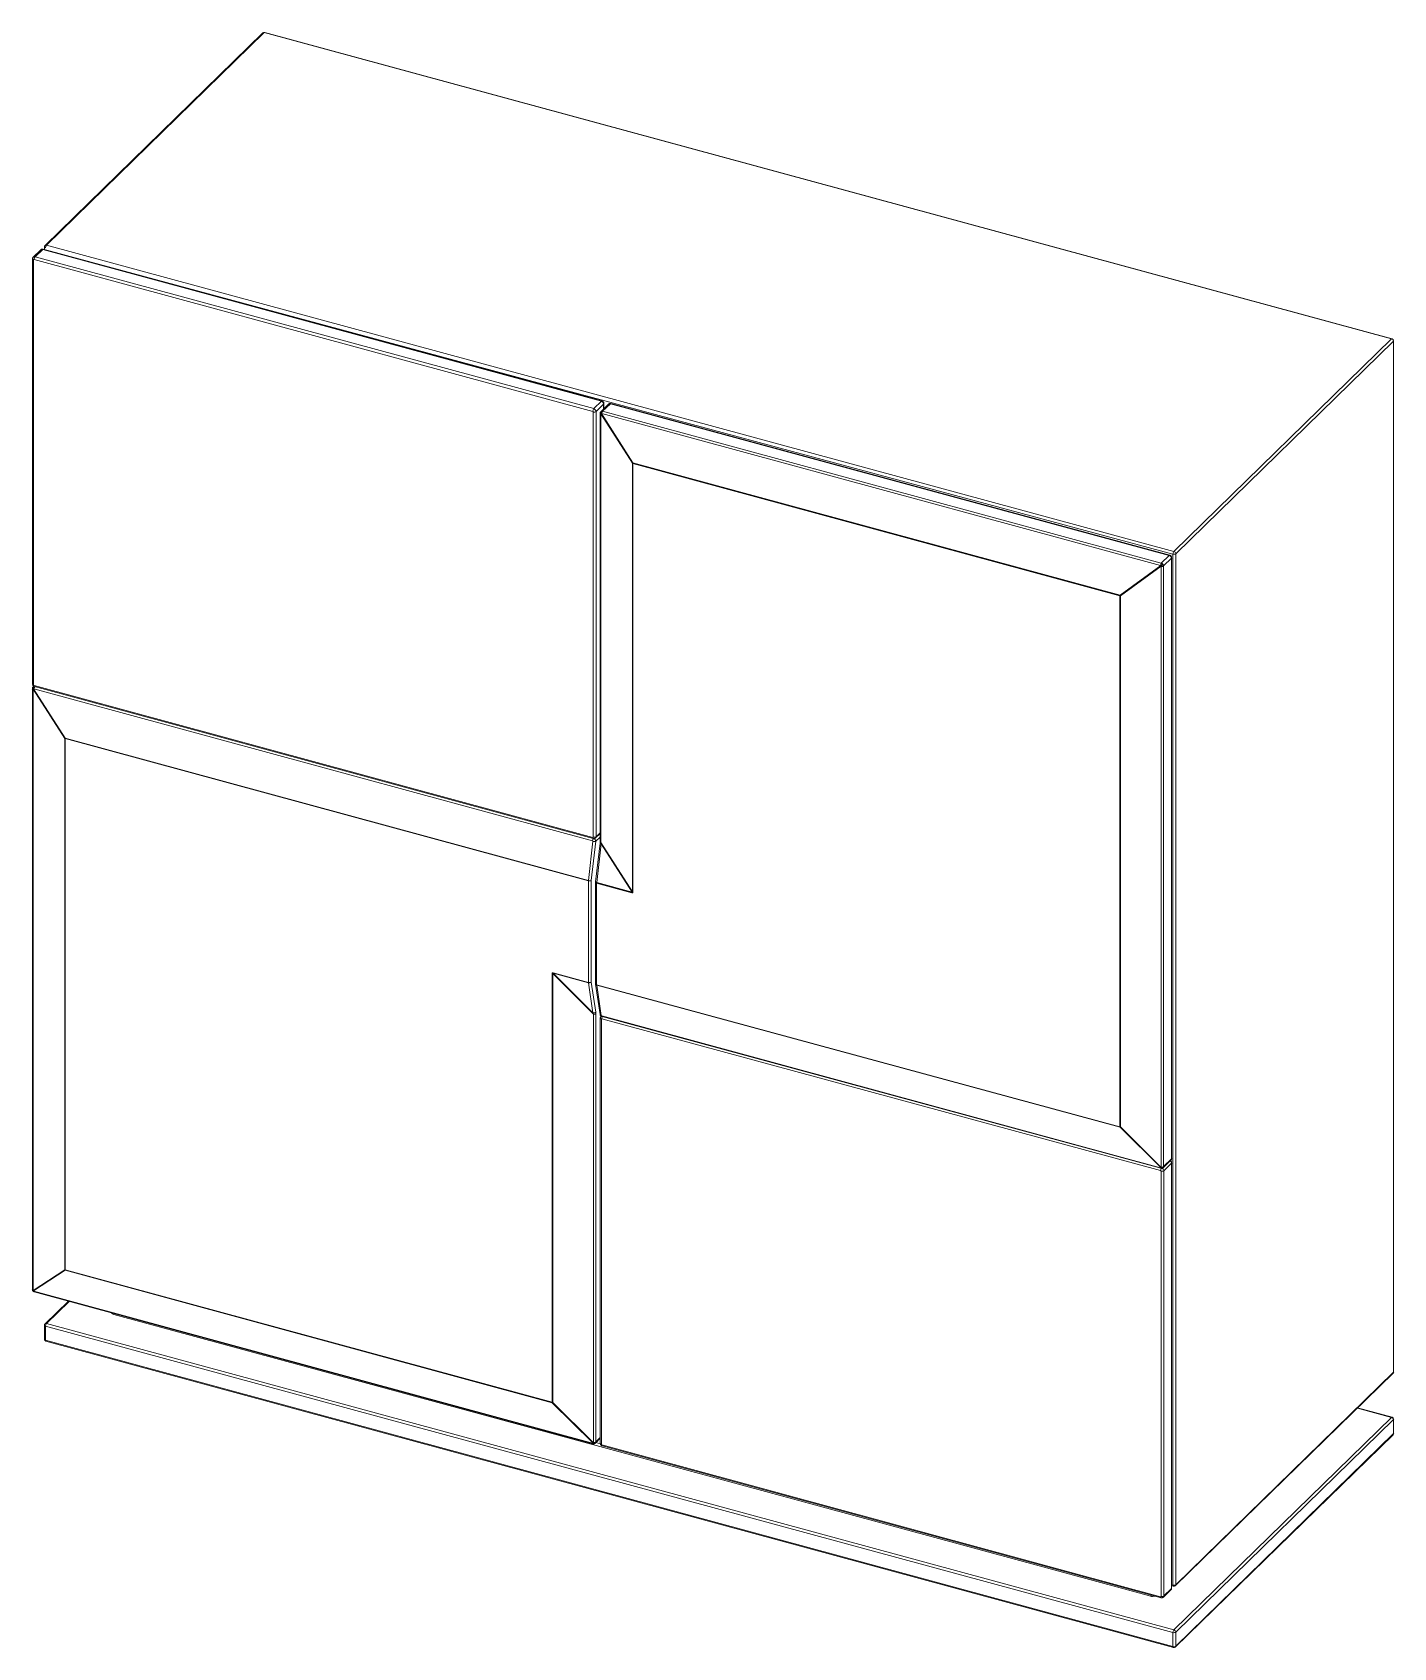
# Paper-space layout '_Trimétrique' of a CAD drawing. Header units: millimetres. Extents: x -696 to 635, y -810 to 769.
import ezdxf

# ---------------------------------------------------------------- set-up
doc = ezdxf.new("R2010")
doc.units = ezdxf.units.MM

psp = doc.layouts.new('_Trimétrique')

# ---------------------------------------------------------------- linework, layer by layer
at = {"color": 7, "linetype": 'Continuous', "lineweight": 15}
for p, q in [((-470.2, 768.2), (-683.1, 560.5)), ((-468.9, 768.5), (-681.7, 560.8)), ((633.1, 469), (-468.9, 768.5)), ((633.7, 469.2), (-468.3, 768.7)), ((-687.2, 556.2), (-694.6, 548.9)), ((-685.4, 556.6), (-692.9, 549.3)), ((-139.3, 408.2), (-685.4, 556.6)), ((-138.8, 408.4), (-684.9, 556.8)), ((-683.7, 559.1), (-683.7, 556.5)), ((-682.6, 556.2), (419.4, 258.7)), ((-681.7, 560.8), (420.3, 261.3)), ((-695.3, 547.3), (-695.3, 131.5)), ((-694.3, 546.4), (-694.3, 130.6)), ((-147.7, 398.2), (-693.8, 546.7)), ((-692.9, 549.3), (-146.8, 400.9)), ((420.3, 261.3), (633.1, 469)), ((634.9, 466.8), (422.1, 259.1)), ((634.9, -541.2), (634.9, 466.8)), ((635.1, -540.7), (635.1, 467.3)), ((-147.3, -18), (-147.3, 397.7)), ((-146.8, 400.9), (-139.3, 408.2)), ((-137.1, 405.4), (-144.5, 398.1)), ((-144.5, 398.1), (-144.5, -17.6)), ((-140.6, 396.2), (-140.6, -22.5)), ((-132.2, 405.4), (-139.9, 397.9)), ((-139.9, 397.9), (-139.7, 398.1)), ((-139.9, 395.5), (-139.9, -23.3)), ((-108.9, 347.6), (-139.8, 395.7)), ((-139.3, 396), (-108.5, 347.9)), ((407.1, 247.6), (-139, 396.1)), ((-130.4, 405.7), (-138.1, 398.3)), ((-138.1, 398.3), (408, 249.8)), ((-136.9, 400.9), (-136.9, 405.9)), ((415.7, 257.3), (-130.4, 405.7)), ((416.2, 257.5), (-129.9, 406)), ((-108.9, -71.6), (-108.9, 347.6)), ((-108.5, 347.9), (367.7, 218.5)), ((367.6, 218), (-108.5, 347.4)), ((-108.5, 347.4), (-108.5, -71.8)), ((408, 249.8), (415.7, 257.3)), ((417.9, 254.6), (410.2, 247.1)), ((417.9, -332.6), (417.9, 254.6)), ((418.1, -332.1), (418.1, 255.1)), ((419.4, -749.4), (419.4, 258.7)), ((422.1, 259.1), (422.1, -748.9)), ((367.7, 218.5), (407.4, 247.4)), ((407.8, 246.9), (368.1, 217.9)), ((408, -340.6), (408, 246.6)), ((410.2, 247.1), (410.2, -340.1)), ((367.6, -301.3), (367.6, 218)), ((368.1, 217.9), (368.1, -301.4)), ((-695.5, 127.1), (-695.5, -460.1)), ((-694.2, 129.4), (-694.8, 128.7)), ((-694.8, 128.7), (-694.7, 128.9)), ((-663.9, 78.4), (-694.7, 126.5)), ((-694.3, 126.8), (-663.5, 78.7)), ((-147.9, -21.5), (-694, 126.9)), ((-693.8, 130.1), (-147.7, -18.3)), ((-693.4, 129.1), (-147.3, -19.4)), ((-694.8, 126.3), (-694.8, -460.9)), ((-663.9, -441), (-663.9, 78.4)), ((-663.5, 78.7), (-151.9, -60.4)), ((-151.9, -60.8), (-663.5, 78.3)), ((-663.5, 78.3), (-663.5, -441.1)), ((-145, -18.8), (-140.6, -14.4)), ((-151.9, -60.4), (-147.5, -22.1)), ((-144.8, -22.1), (-149.2, -60.4)), ((-140.6, -24), (-145, -61.8)), ((-139.6, -24.7), (-143.9, -62.5)), ((-139.9, -23.3), (-108.9, -71.6)), ((-109.3, -71.9), (-139.6, -24.7)), ((-151.9, -160.1), (-151.9, -60.8)), ((-149.2, -60.4), (-149.2, -159.7)), ((-145, -62), (-145, -161.4)), ((-144, -62.9), (-144, -162.3)), ((-109.4, -72.4), (-144, -62.9)), ((-143.9, -62.5), (-109.3, -71.9)), ((-187.3, -570.5), (-187.3, -151.3)), ((-147, -191), (-186.9, -151.4)), ((-186.9, -151.4), (-186.9, -570.6)), ((-186.5, -150.7), (-151.9, -160.1)), ((-151.9, -160.5), (-186.5, -151.1)), ((-186.5, -151.1), (-147.5, -189.8)), ((-147.5, -189.8), (-151.9, -160.5)), ((-149.2, -159.7), (-144.8, -189)), ((-145, -161.7), (-140.6, -191.3)), ((-144, -162.3), (367.6, -301.3)), ((-143.9, -162.7), (-139.5, -192.3)), ((367.7, -301.7), (-143.9, -162.7)), ((-147, -609.8), (-147, -191)), ((-144.7, -190.5), (-144.7, -609.2)), ((-140.4, -195), (-140.4, -610.7)), ((-139.4, -193), (-139.7, -193.3)), ((-139.3, -195.9), (-139.3, -611.6)), ((-139, -192.7), (407.1, -341.2)), ((407.3, -344), (-138.8, -195.6)), ((-138.6, -193.4), (407.5, -341.8)), ((407.4, -341.1), (367.7, -301.7)), ((368.1, -301.4), (407.8, -340.9)), ((407.7, -760.3), (407.7, -344.6)), ((409.6, -341.4), (409.5, -341.5)), ((409.7, -341.3), (409.6, -341.4)), ((409.7, -341.3), (417.4, -333.8)), ((410.2, -340.1), (417.9, -332.6)), ((417.9, -336.9), (410.4, -344.2)), ((410.4, -344.2), (410.4, -759.9)), ((417.9, -752.6), (417.9, -336.9)), ((418.1, -752.1), (418.1, -336.4)), ((-694.7, -461.2), (-663.9, -441)), ((-663.5, -441.5), (-694.3, -461.7)), ((-663.5, -441.1), (-187.3, -570.5)), ((-187.3, -570.9), (-663.5, -441.5)), ((-694, -461.9), (-147.9, -610.4)), ((-693.6, -462.6), (-147.5, -611)), ((-660.3, -471.6), (-683.1, -493.8)), ((397.6, -760), (-616, -484.6)), ((-683.7, -495.2), (-683.7, -508.9)), ((419.4, -795.6), (-682.6, -496.1)), ((-682.6, -496.1), (-682.6, -509.9)), ((-681.7, -493.5), (420.3, -793)), ((-682.6, -509.9), (419.4, -809.4)), ((-682.2, -510.9), (419.8, -810.4)), ((421.7, -749.9), (634.5, -542.2)), ((422.1, -748.9), (634.9, -541.2)), ((-147.6, -610.3), (-187.3, -570.9)), ((-186.9, -570.6), (-147.2, -610)), ((633.7, -585.1), (599.9, -575.9)), ((420.3, -793), (633.1, -585.3)), ((634.9, -587.5), (422.1, -795.2)), ((634.9, -601.2), (634.9, -587.5)), ((635.1, -600.7), (635.1, -587)), ((-145.4, -610.6), (-145.5, -610.7)), ((-145.2, -610.4), (-145.4, -610.6)), ((-145.2, -610.4), (-140.4, -605.7)), ((-138.8, -612.2), (407.3, -760.6)), ((-138.4, -613.2), (407.7, -761.6)), ((421.7, -809.9), (634.5, -602.2)), ((422.1, -808.9), (634.9, -601.2)), ((410, -761.1), (417.4, -753.8)), ((410.4, -759.9), (417.9, -752.6)), ((418.1, -749.9), (419.8, -750.4)), ((419.4, -809.4), (419.4, -795.6)), ((422.1, -795.2), (422.1, -808.9))]:
    psp.add_line(p, q, dxfattribs=at)
at = {"color": 8, "linetype": 'Continuous', "lineweight": 15}
for p, q in [((-137.1, 400.6), (-137.1, 405.4)), ((-144.5, -17.6), (-140.6, -13.7)), ((-140.6, -18), (-144.8, -22.1)), ((-659.5, -471.9), (-681.7, -493.5)), ((633.1, -585.3), (599.7, -576.2)), ((-144.7, -609.2), (-140.4, -605)), ((-144.6, -609.8), (-140.3, -611)), ((418.1, -749), (419.4, -749.4))]:
    psp.add_line(p, q, dxfattribs=at)
at = {"color": 8, "linetype": 'Continuous', "lineweight": 15, "flags": 128}
for points in [[(-682.6, 558.2), (-682.9, 558.3), (-683.2, 558.4), (-683.4, 558.6), (-683.6, 558.8), (-683.7, 559), (-683.7, 559.1)], [(-695.3, 547.3), (-695.3, 547.2), (-695.2, 547), (-695.1, 546.8), (-694.9, 546.6), (-694.6, 546.5), (-694.3, 546.4)], [(-695.3, 131.5), (-695.3, 131.4), (-695.2, 131.2), (-695.1, 131.1), (-694.9, 130.9), (-694.6, 130.7), (-694.3, 130.6)], [(-139.6, -24.7), (-139.9, -24.6), (-140.2, -24.5), (-140.4, -24.4), (-140.6, -24.2), (-140.6, -24.1), (-140.6, -24)], [(-143.9, -62.5), (-144.3, -62.4), (-144.5, -62.3), (-144.8, -62.2), (-144.9, -62), (-145, -61.9), (-145, -61.8)], [(-144, -62.9), (-144.3, -62.8), (-144.6, -62.7), (-144.8, -62.5), (-144.9, -62.3), (-145, -62.1), (-145, -62)], [(-144, -162.3), (-144.3, -162.2), (-144.6, -162), (-144.8, -161.9), (-144.9, -161.7), (-145, -161.5), (-145, -161.4)], [(-139.3, -195.9), (-139.6, -195.8), (-139.9, -195.7), (-140.1, -195.5), (-140.3, -195.3), (-140.3, -195.1), (-140.4, -195)], [(-139.6, -193.3), (-139.5, -193.2), (-139.3, -193.1)], [(-139, -192.7), (-139, -193), (-138.9, -193.2), (-138.8, -193.3), (-138.7, -193.4), (-138.6, -193.4)], [(407.1, -341.2), (407.2, -341.4), (407.2, -341.6), (407.3, -341.7), (407.4, -341.8), (407.5, -341.8)], [(409.5, -341.5), (409.4, -341.5), (409.2, -341.6), (409, -341.6), (408.8, -341.5), (408.6, -341.4), (408.3, -341.3), (408.1, -341.1), (407.8, -340.9)], [(-694.3, -461.7), (-694.5, -461.8), (-694.7, -461.9), (-694.8, -461.9), (-694.8, -461.9)], [(-694, -461.9), (-693.9, -462.2), (-693.9, -462.3), (-693.8, -462.5), (-693.7, -462.6), (-693.6, -462.6)], [(-683.7, -495.2), (-683.7, -495.3), (-683.6, -495.5), (-683.4, -495.7), (-683.2, -495.9), (-682.9, -496), (-682.6, -496.1)], [(-682.6, -509.9), (-682.9, -509.7), (-683.2, -509.6), (-683.4, -509.4), (-683.6, -509.2), (-683.7, -509.1), (-683.7, -508.9)], [(-682.6, -509.9), (-682.6, -510.2), (-682.5, -510.4), (-682.4, -510.7), (-682.3, -510.8), (-682.2, -510.9)], [(-147.9, -610.4), (-147.8, -610.6), (-147.7, -610.8), (-147.6, -610.9), (-147.5, -611), (-147.5, -611)], [(-145.5, -610.7), (-145.6, -610.7), (-145.7, -610.8), (-145.9, -610.8), (-146.2, -610.7), (-146.4, -610.6), (-146.7, -610.5), (-146.9, -610.3), (-147.2, -610)], [(-139.3, -611.6), (-139.6, -611.5), (-139.9, -611.4), (-140.1, -611.2), (-140.3, -611), (-140.3, -610.8), (-140.4, -610.7)], [(419.4, -749.4), (419.4, -749.7), (419.5, -749.9), (419.5, -750.1), (419.7, -750.3), (419.8, -750.4)], [(419.4, -809.4), (419.4, -809.7), (419.5, -809.9), (419.5, -810.2), (419.7, -810.3), (419.8, -810.4)]]:
    psp.add_lwpolyline(points, dxfattribs=at)
at = {"color": 7, "linetype": 'Continuous', "lineweight": 15, "flags": 128}
for points in [[(-109.4, -72.4), (-108.9, -72.4), (-108.6, -72.2), (-108.5, -71.8)], [(-108.9, -71.6), (-108.9, -72), (-109, -72.1), (-109.3, -71.9)], [(-186.5, -150.7), (-187, -150.7), (-187.3, -150.9), (-187.3, -151.3)], [(-186.5, -151.1), (-186.8, -151), (-187, -151.1), (-186.9, -151.4)]]:
    psp.add_lwpolyline(points, dxfattribs=at)
at = {"color": 7, "linetype": 'Continuous', "lineweight": 15}
for centre, radius, start, end in [((-468.9, 766.8), 2, 74.7955, 134.305), ((-681.7, 559.1), 2, 134.305, 180), ((-678.5, 558.2), 4.09, 140.5129, 180.3434), ((-693.9, 546.4), 0.325, 68.8623, 180.9223), ((-689.7, 546.7), 4.09, 140.5129, 180.3434), ((632.5, 466.7), 2.43, 3.3916, 74.3338), ((633.1, 467.3), 2, 0, 74.7955), ((-143.6, 398.3), 4.09, 140.5129, 180.3434), ((-147.9, 397.7), 0.607, 3.3916, 74.3338), ((-146.3, 400.6), 3.08, 252.696, 305.3989), ((-147.6, 397.9), 3.04, 3.3916, 74.3338), ((-138.3, 396.8), 1.87, 139.8507, 216.7811), ((-138, 397.3), 1.85, 155.5317, 223.5591), ((-139.6, 395.5), 0.29, 127.3661, 184.246), ((-128.7, 380.3), 19, 124.1343, 125.6502), ((-138.7, 396.5), 1.87, 72.6198, 123.1427), ((-140.1, 405.2), 3.04, 3.3916, 74.3338), ((-139.1, 395.7), 0.382, 73.8517, 125.6348), ((-135.1, 395.7), 3.96, 140.1031, 175.0824), ((-97.9, 332.2), 19, 124.1343, 125.6502), ((-107.9, 349.9), 2.58, 245.9366, 255.0188), ((-104.8, 347.4), 3.71, 173.2622, 179.8243), ((414.9, 254.4), 3.04, 3.3916, 74.3338), ((423.5, 258.7), 4.09, 140.5129, 180.3434), ((420.3, 261.6), 3.08, 252.696, 305.3989), ((419.7, 259), 2.43, 3.3916, 74.3338), ((411.1, 247.3), 3.96, 140.1031, 175.0824), ((407, 247.1), 0.522, 31.6712, 73.5561), ((427.5, 217.9), 35.7, 120.1595, 124.2531), ((410.6, 249.6), 3.85, 213.9757, 223.7497), ((402.8, 253.3), 8.13, 307.8903, 326.0024), ((407.5, 246.6), 0.462, 1.842, 46.8573), ((407.2, 247), 2.98, 37.0021, 73.736), ((408.5, 249.4), 2.92, 259.3741, 306.3436), ((407.6, 247), 2.66, 1.7903, 41.4472), ((371.3, 218), 3.71, 173.2622, 179.8243), ((368.5, 221.2), 3.33, 254.9292, 262.5945), ((370.8, 220.6), 3.85, 213.9757, 223.7497), ((-693.2, 127.7), 1.87, 139.8507, 216.7811), ((-693, 128.1), 1.85, 155.5317, 223.5591), ((-694.6, 126.3), 0.29, 127.3661, 184.246), ((-683.7, 111.1), 19, 124.1343, 125.6502), ((-693.7, 130.7), 0.607, 183.3916, 254.3338), ((-694.1, 126.5), 0.382, 73.8517, 125.6348), ((-652.8, 63), 19, 124.1343, 125.6502), ((-662.8, 80.8), 2.58, 245.9366, 255.0188), ((-659.8, 78.2), 3.71, 173.2622, 179.8243), ((-143.9, -21.9), 3.96, 140.1031, 175.0824), ((-148, -22.1), 0.563, 353.1019, 72.1834), ((-147.6, -18), 0.325, 248.8623, 0.9223), ((-146.2, -18), 4.39, 252.3732, 287.9105), ((-146.3, -15.1), 3.08, 252.696, 305.3989), ((-147.8, -22.2), 2.97, 1.1281, 74.079), ((-158.3, -28.1), 19, 10.1368, 14.4866), ((-150.6, -56.2), 4.39, 252.3732, 287.9105), ((-151, -57.8), 3.08, 252.696, 305.3989), ((-148.2, -60.8), 3.71, 173.2622, 179.8243), ((-143, -62), 2, 173.4109, 180), ((-140.3, -63), 3.71, 173.2622, 179.8243), ((-105.6, -72.4), 3.71, 173.2622, 179.8243), ((-107.9, -69.3), 2.58, 245.9366, 255.0188), ((-186.5, -148.1), 3.33, 254.9292, 262.5945), ((-184, -150.7), 2.55, 179.7032, 188.1318), ((-151, -157.2), 3.08, 252.696, 305.3989), ((-151.2, -158), 2.6, 254.1681, 319.2696), ((-149.4, -160.1), 2.55, 179.7032, 188.1318), ((-143, -161.4), 2, 180, 188.4825), ((-141.4, -162.3), 2.55, 179.7032, 188.1318), ((-146.8, -187.3), 2.6, 254.1681, 319.2696), ((-154.9, -190.4), 10.2, 359.7686, 8.184), ((-158, -194.9), 11.6, 19.891, 26.3522), ((-146.5, -188.1), 2.92, 259.3741, 306.3436), ((-138.8, -192.1), 0.692, 194.7639, 255.6632), ((-139, -195.9), 0.325, 68.8623, 180.9223), ((368.5, -298.1), 3.33, 254.9292, 262.5945), ((370.2, -301.3), 2.55, 179.7032, 188.1318), ((365.4, -298.1), 4.25, 301.5061, 308.2785), ((407.2, -340.8), 0.369, 250.9622, 298.527), ((407.1, -344.6), 0.607, 3.3916, 74.3338), ((405.2, -337.5), 4.25, 301.5061, 308.2785), ((408.6, -341.6), 3.08, 252.696, 305.3989), ((407.6, -340.6), 0.347, 305.4309, 0.1669), ((408.5, -337.7), 2.92, 259.3741, 306.3436), ((408.3, -339.9), 2, 303.312, 306.0781), ((-662.8, -438.6), 2.58, 245.9366, 255.0188), ((-661.7, -439.6), 2.58, 211.5695, 226.1559), ((-661, -441.1), 2.55, 179.7032, 188.1318), ((-694.6, -460), 0.939, 188.0241, 254.6306), ((-693.4, -460.4), 2, 212.6427, 225.2135), ((-694.2, -460.8), 0.676, 181.7538, 213.6861), ((-692.5, -459.9), 2.58, 211.5695, 226.1559), ((-693.8, -461.2), 0.764, 224.9141, 253.8931), ((-681.7, -495.2), 2, 134.305, 180), ((-678.5, -496.1), 4.09, 140.5129, 180.3434), ((-681.7, -508.9), 2, 180, 254.7955), ((633.1, -540.7), 2, 314.305, 360), ((-186.5, -567.3), 3.33, 254.9292, 262.5945), ((-184.8, -570.5), 2.55, 179.7032, 188.1318), ((-189.5, -567.3), 4.25, 301.5061, 308.2785), ((632.5, -587.6), 2.43, 3.3916, 74.3338), ((633.1, -587), 2, 360, 74.7955), ((-147.7, -610), 0.369, 250.9622, 298.527), ((-149.8, -606.7), 4.25, 301.5061, 308.2785), ((-147.4, -609.8), 0.347, 305.4309, 0.1669), ((-146.5, -606.9), 2.92, 259.3741, 306.3436), ((-146.7, -609), 2, 303.312, 306.0781), ((-138.7, -611.6), 0.607, 183.3916, 254.3338), ((633.1, -600.7), 2, 314.305, 360), ((420.3, -746.4), 3.08, 252.696, 305.3989), ((420.3, -748.4), 2, 254.7955, 314.305), ((407.4, -760.3), 0.325, 248.8623, 0.9223), ((408.6, -757.4), 3.08, 252.696, 305.3989), ((423.5, -795.6), 4.09, 140.5129, 180.3434), ((420.3, -792.7), 3.08, 252.696, 305.3989), ((419.7, -795.4), 2.43, 3.3916, 74.3338), ((420.3, -806.4), 3.08, 252.696, 305.3989), ((420.3, -808.4), 2, 254.7955, 314.305)]:
    psp.add_arc(centre, radius, start, end, dxfattribs=at)
at = {"color": 8, "linetype": 'Continuous', "lineweight": 15}
for centre, radius, start, end in [((-469.3, 767.2), 1.43, 71.5838, 131.3262), ((-468.4, 768.2), 0.541, 80.7318, 143.9675), ((-686, 554.9), 1.76, 71.1228, 131.7873), ((-685, 556.3), 0.541, 80.7318, 143.9675), ((-682.1, 559.4), 1.43, 71.5838, 131.3262), ((-693.5, 547.6), 1.79, 71.6142, 130.645), ((633.6, 468.7), 0.541, 80.7318, 143.9675), ((634.5, 467.3), 0.664, 310.6406, 357.9975), ((-139.6, 396.4), 0.939, 188.0189, 254.6313), ((-138.9, 407.8), 0.54, 80.5718, 143.9912), ((-137.5, 405.9), 0.664, 310.6358, 358.0803), ((-131, 404.1), 1.76, 71.1228, 131.7873), ((-130, 405.4), 0.541, 80.7318, 143.9675), ((416.1, 257), 0.54, 80.5718, 143.9912), ((417.5, 255.1), 0.664, 310.6358, 358.0803), ((-694.6, 127.2), 0.939, 188.0189, 254.6313), ((-693.7, 127.4), 1.73, 88.1893, 124.2554), ((-689.9, 126.5), 4.11, 142.683, 174.728), ((-692.8, 129.9), 1.02, 169.3516, 234.3744), ((-146.7, -18.5), 1.02, 169.3305, 234.4716), ((-146.2, -17.7), 1.61, 314.6423, 1.9316), ((-139.6, -22.4), 0.939, 188.0241, 254.6306), ((-143.7, -161.4), 1.31, 193.3749, 261.1072), ((-139.3, -191), 1.31, 193.3749, 261.1072), ((-134.3, -195.7), 4.55, 151.1941, 179.1145), ((411.8, -344.1), 4.51, 150.6162, 179.2399), ((408.6, -340.1), 1.63, 220.2348, 297.947), ((407.5, -344.3), 2.98, 2.8848, 60.2648), ((408.6, -340.1), 1.64, 315.0852, 1.581), ((414.9, -337), 2.96, 2.8185, 55.6957), ((416.3, -332.6), 1.61, 315.3545, 1.9113), ((417.5, -332.1), 0.664, 310.6406, 357.9975), ((417.5, -336.4), 0.664, 310.6381, 358.0407), ((-694, -462.4), 1.41, 120.1588, 139.5325), ((-615.5, -481.8), 2.86, 208.2173, 261.0861), ((-617.9, -482.8), 2.65, 316.61, 336.6561), ((-682.1, -494.9), 1.41, 71.1228, 131.7873), ((633.6, -541.3), 1.29, 315.3545, 1.9113), ((634.5, -540.7), 0.664, 310.6406, 357.9975), ((633.6, -585.6), 0.541, 80.7318, 143.9675), ((634.5, -587), 0.664, 310.6406, 357.9975), ((-146.3, -609.3), 1.63, 220.2348, 297.947), ((-146.4, -609.3), 1.64, 315.0852, 1.581), ((-137.8, -612.4), 1.02, 169.3516, 234.3744), ((633.6, -601.3), 1.29, 315.3545, 1.9113), ((634.5, -600.7), 0.664, 310.6406, 357.9975), ((416.3, -752.6), 1.61, 315.3545, 1.9113), ((417.5, -752.1), 0.664, 310.6406, 357.9975), ((420.8, -749), 1.29, 315.3545, 1.9113), ((395.4, -758), 2.98, 317.531, 339.9245), ((399.4, -753.1), 7.22, 255.0475, 287.0352), ((408.3, -760.8), 1.02, 169.3305, 234.4716), ((408.8, -759.9), 1.61, 314.6423, 1.9316), ((420.8, -809), 1.29, 315.3545, 1.9113)]:
    psp.add_arc(centre, radius, start, end, dxfattribs=at)
at = {"color": 7, "linetype": 'Continuous', "lineweight": 15}
for points, knots in [([(-684.9, 556.8), (-685.2, 556.8), (-685.7, 556.9), (-686.5, 556.7), (-687, 556.4), (-687.2, 556.2), (-687.2, 556.2)], [0, 0, 0, 0, 0.334934, 0.663053, 0.991848, 1, 1, 1, 1]), ([(-694.6, 549), (-694.6, 549), (-694.9, 548.8), (-695.1, 548.3), (-695.3, 547.7), (-695.3, 547.3), (-695.3, 547.3)], [0, 0, 0, 0, 0.011682, 0.464165, 0.882273, 1, 1, 1, 1]), ([(-139.9, 397.9), (-139.9, 397.8), (-140.2, 397.6), (-140.5, 397.1), (-140.5, 396.5), (-140.6, 396.2)], [0, 0, 0, 0, 0.127668, 0.538941, 1, 1, 1, 1]), ([(-136.9, 405.9), (-136.9, 406.2), (-136.9, 406.7), (-137.4, 407.5), (-138, 408.1), (-138.5, 408.3), (-138.8, 408.4)], [0, 0, 0, 0, 0.262397, 0.499302, 0.759784, 1, 1, 1, 1]), ([(-129.9, 406), (-130.2, 406), (-130.7, 406.1), (-131.5, 405.9), (-132, 405.6), (-132.2, 405.4), (-132.2, 405.4)], [0, 0, 0, 0, 0.334934, 0.663053, 0.991848, 1, 1, 1, 1]), ([(418.1, 255.1), (418.1, 255.4), (418, 255.9), (417.6, 256.7), (417, 257.2), (416.5, 257.4), (416.2, 257.5)], [0, 0, 0, 0, 0.2623967, 0.4993021, 0.7597842, 1, 1, 1, 1]), ([(-694.8, 128.7), (-694.9, 128.7), (-695.1, 128.4), (-695.4, 127.9), (-695.5, 127.3), (-695.5, 127.1)], [0, 0, 0, 0, 0.127668, 0.538941, 1, 1, 1, 1]), ([(-695.3, 131.5), (-695.3, 131.2), (-695.2, 130.7), (-694.8, 129.9), (-694.2, 129.4), (-693.7, 129.2), (-693.4, 129.1)], [0, 0, 0, 0, 0.2623967, 0.4993021, 0.7597842, 1, 1, 1, 1]), ([(-147.3, -19.4), (-147, -19.4), (-146.5, -19.5), (-145.7, -19.3), (-145.2, -19), (-145, -18.8)], [0, 0, 0, 0, 0.340762, 0.67459, 1, 1, 1, 1]), ([(-140.6, -22.5), (-140.6, -22.7), (-140.6, -23.1), (-140.6, -23.6), (-140.6, -24)], [0, 0, 0, 0, 0.245149, 1, 1, 1, 1]), ([(-140.6, -191.3), (-140.5, -191.5), (-140.4, -192.1), (-139.9, -192.7), (-139.3, -193.2), (-138.8, -193.3), (-138.6, -193.4)], [0, 0, 0, 0, 0.286674, 0.524791, 0.802089, 1, 1, 1, 1]), ([(-139.6, -193.3), (-139.6, -193.3), (-139.9, -193.5), (-140.2, -194), (-140.3, -194.6), (-140.4, -194.9), (-140.4, -195)], [0, 0, 0, 0, 0.011682, 0.464165, 0.882273, 1, 1, 1, 1]), ([(407.5, -341.8), (407.6, -341.8), (408, -341.9), (408.7, -341.9), (409.2, -341.7), (409.4, -341.5)], [0, 0, 0, 0, 0.203458, 0.595686, 1, 1, 1, 1]), ([(418.1, -336.4), (418.1, -336.1), (418, -335.5), (417.6, -334.8), (417.2, -334.4), (416.9, -334.2)], [0, 0, 0, 0, 0.346175, 0.65872, 1, 1, 1, 1]), ([(417.4, -333.8), (417.6, -333.5), (418, -333.1), (418.1, -332.5), (418.1, -332.2), (418.1, -332.1)], [0, 0, 0, 0, 0.451931, 0.879585, 1, 1, 1, 1]), ([(-695.5, -460.1), (-695.5, -460.2), (-695.5, -460.6), (-695.3, -461.1), (-695.2, -461.4), (-695.1, -461.5)], [0, 0, 0, 0, 0.2756688, 0.7991626, 1, 1, 1, 1]), ([(-694.8, -461.9), (-694.7, -461.9), (-694.4, -462.2), (-694, -462.5), (-693.7, -462.6), (-693.6, -462.6)], [0, 0, 0, 0, 0.244764, 0.846125, 1, 1, 1, 1]), ([(-147.5, -611), (-147.3, -611), (-147, -611.1), (-146.3, -611.1), (-145.8, -610.8), (-145.6, -610.7)], [0, 0, 0, 0, 0.203458, 0.595686, 1, 1, 1, 1]), ([(-140.4, -610.7), (-140.3, -611), (-140.3, -611.6), (-139.8, -612.3), (-139.2, -612.9), (-138.7, -613.1), (-138.4, -613.2)], [0, 0, 0, 0, 0.262397, 0.499302, 0.759784, 1, 1, 1, 1]), ([(417.4, -753.8), (417.6, -753.6), (418, -753.1), (418.1, -752.5), (418.1, -752.2), (418.1, -752.1)], [0, 0, 0, 0, 0.451931, 0.879585, 1, 1, 1, 1]), ([(407.7, -761.6), (408, -761.7), (408.5, -761.8), (409.3, -761.6), (409.7, -761.2), (409.9, -761.1)], [0, 0, 0, 0, 0.340762, 0.67459, 1, 1, 1, 1])]:
    psp.add_open_spline(points, degree=3, knots=knots, dxfattribs=at)

doc.saveas('drawing.dxf')
